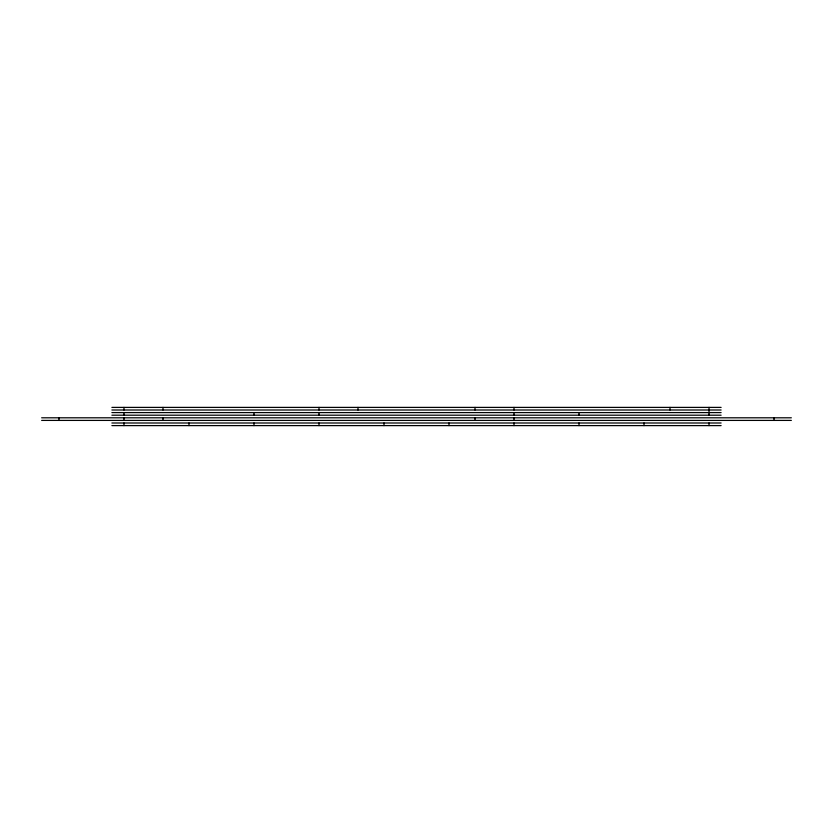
<?xml version="1.0" encoding="UTF-8"?>
<svg xmlns="http://www.w3.org/2000/svg" width="833" height="833" viewBox="0 0 833 833"><rect width="100%" height="100%" fill="white"/><g stroke="black" fill="none" stroke-linecap="round" stroke-linejoin="round"><path stroke-width="1.25" d="M111.893 407.399L721.107 407.399M111.893 410.003L721.107 410.003M111.893 412.595L721.107 412.595M111.893 415.198L721.107 415.198M41.65 417.802L791.35 417.802M41.65 420.405L791.35 420.405M111.893 422.997L721.107 422.997M111.893 425.601L721.107 425.601M774.024 417.802L774.024 420.405M709.018 407.399L709.018 415.198M709.018 422.997L709.018 425.601M670.013 407.399L670.013 410.003M644.013 422.997L644.013 425.601M579.008 412.595L579.008 415.198M579.008 422.997L579.008 425.601M514.003 407.399L514.003 410.003M514.003 412.595L514.003 415.198M514.003 417.802L514.003 420.405M514.003 422.997L514.003 425.601M475.008 407.399L475.008 410.003M475.008 417.802L475.008 420.405M448.997 422.997L448.997 425.601M384.003 422.997L384.003 425.601M357.992 407.399L357.992 410.003M318.997 407.399L318.997 410.003M318.997 412.595L318.997 415.198M318.997 422.997L318.997 425.601M253.992 412.595L253.992 415.198M253.992 422.997L253.992 425.601M188.987 422.997L188.987 425.601M162.987 407.399L162.987 410.003M162.987 417.802L162.987 420.405M123.982 407.399L123.982 410.003M123.982 412.595L123.982 415.198M123.982 417.802L123.982 420.405M123.982 422.997L123.982 425.601M58.976 417.802L58.976 420.405"/></g></svg>
